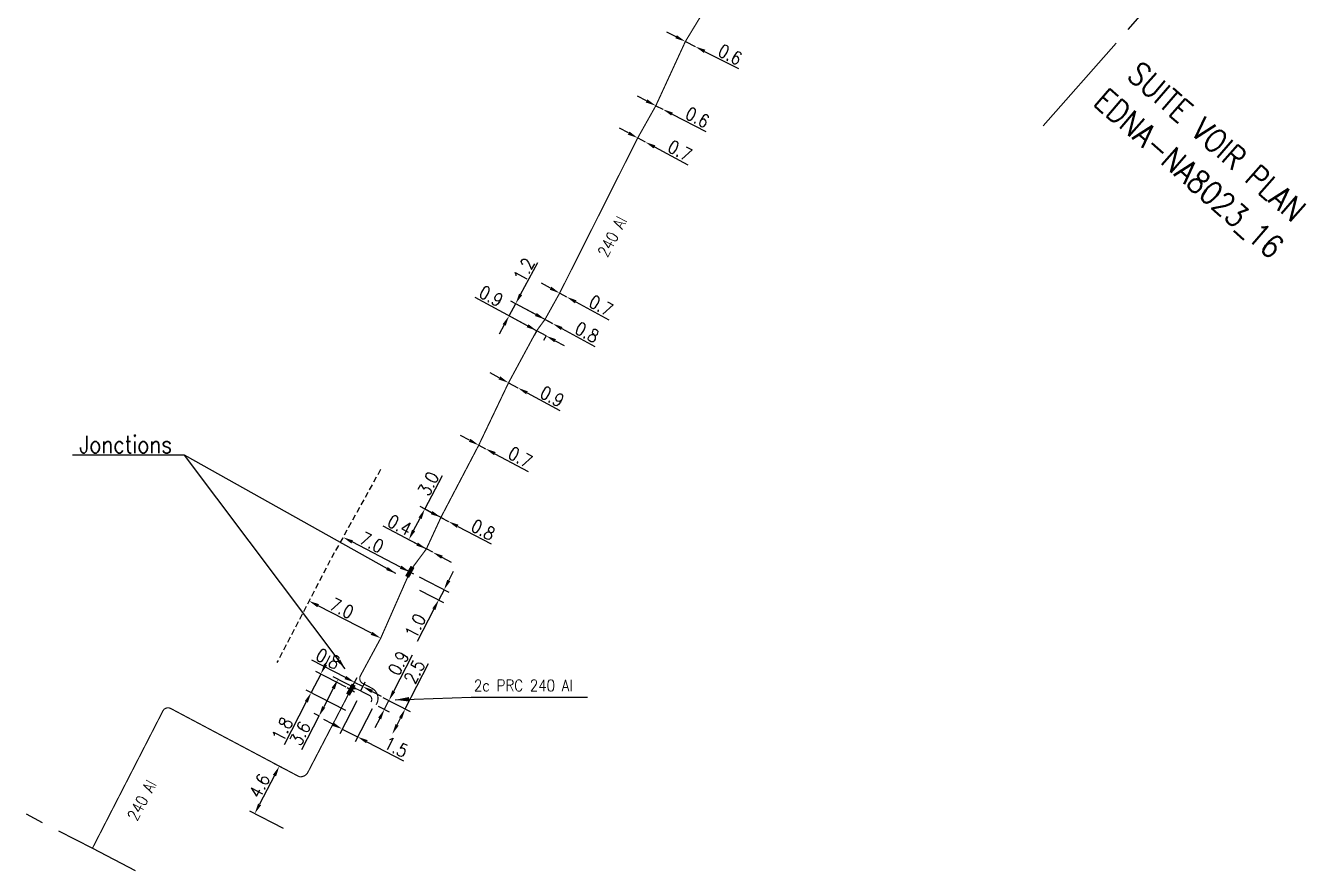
# Model space of a CAD drawing. Header units: millimetres. Extents: x 185000 to 186000, y 127000 to 128000.
# Drawn here: x 185652.6 to 185763.5, y 127286.8 to 127359.9 of the extents above; entities that cross this region are included whole.
import ezdxf
from ezdxf.enums import TextEntityAlignment as Align

# ---------------------------------------------------------------- set-up
doc = ezdxf.new("R2010")
doc.units = ezdxf.units.MM
doc.header["$PDMODE"] = 34
doc.linetypes.add('CENTER2', pattern=[28.575, 19.05, -3.175, 3.175, -3.175])
doc.linetypes.add('DASHED', pattern=[0.75, 0.5, -0.25])
doc.layers.get('0').update_dxf_attribs({"linetype": 'CONTINUOUS'})
doc.layers.get('DEFPOINTS').update_dxf_attribs({"linetype": 'CONTINUOUS'})
for name, color, linetype in [('M_120', 5, 'M_ST_13'), ('M_300', 7, 'CONTINUOUS'), ('M_930', 7, 'CONTINUOUS')]:
    doc.layers.add(name, color=color, linetype=linetype)
doc.styles.get("Standard").update_dxf_attribs({"font": 'romans.shx', "width": 0.85})
doc.linetypes.add('M_ST_13', pattern='A,5,-0.3,["oo",Standard,S=1.5,R=0,X=0,Y=-0.5],-3', length=8.3)
doc.dimstyles.get("Standard").update_dxf_attribs({"dimtxt": 1.5, "dimasz": 1.2, "dimexe": 0.625, "dimexo": 0.625, "dimgap": 0.25, "dimtad": 1, "dimdec": 1, "dimzin": 0, "dimdsep": 46, "dimtxsty": 'Standard', "dimcen": -0.5, "dimadec": 0, "dimazin": 0, "dimtfac": 1, "dimtdec": 1, "dimtmove": 0, "dimatfit": 3, "dimfxl": 0, "dimtolj": 1, "dimtzin": 0, "dimarcsym": 0})

# ---------------------------------------------------------------- blocks, each defined once
blk = doc.blocks.new('*D341')
at = {"layer": 'DEFPOINTS', "color": 0, "linetype": 'Continuous', "transparency": 16777216}
for p in [(185677.16, 127310.12), (185677.16, 127310.12), (185683.38, 127306.9)]:
    blk.add_point(p, dxfattribs=at)
at = {"layer": 'M_120', "color": 0, "linetype": 'Continuous', "lineweight": -2, "transparency": 16777216}
blk.add_line((185682.58, 127307.32), (185677.96, 127309.7), dxfattribs=at)
at = {"layer": 'M_120', "color": 0, "linetype": 'Continuous', "transparency": 16777216}
for points in [[(185678.03, 127309.84), (185677.89, 127309.57), (185677.16, 127310.12)], [(185682.65, 127307.45), (185682.51, 127307.18), (185683.38, 127306.9)]]:
    blk.add_solid(points, dxfattribs=at)
at = {"layer": 'M_120', "color": 0, "linetype": 'Continuous', "transparency": 16777216, "insert": (185680.01, 127309.49), "char_height": 1.125, "attachment_point": 5, "rotation": 332.6541}
blk.add_mtext('\\A1;7.0', dxfattribs=at)
blk = doc.blocks.new('*D342')
at = {"layer": 'DEFPOINTS', "color": 0, "linetype": 'Continuous', "transparency": 16777216}
for p in [(185680.11, 127315.64), (185680.11, 127315.64), (185685.9, 127312.64)]:
    blk.add_point(p, dxfattribs=at)
at = {"layer": 'M_120', "color": 0, "linetype": 'Continuous', "lineweight": -2, "transparency": 16777216}
for p, q in [((185685.1, 127313.05), (185680.91, 127315.23)), ((185685.69, 127312.22), (185685.69, 127312.22))]:
    blk.add_line(p, q, dxfattribs=at)
at = {"layer": 'M_120', "color": 0, "linetype": 'Continuous', "transparency": 16777216}
for points in [[(185680.98, 127315.36), (185680.84, 127315.1), (185680.11, 127315.64)], [(185685.17, 127313.18), (185685.03, 127312.92), (185685.9, 127312.63)]]:
    blk.add_solid(points, dxfattribs=at)
at = {"layer": 'M_120', "color": 0, "linetype": 'Continuous', "transparency": 16777216, "insert": (185682.61, 127315.19), "char_height": 1.125, "attachment_point": 5, "rotation": 332.5518}
blk.add_mtext('\\A1;7.0', dxfattribs=at)
blk = doc.blocks.new('*D343')
at = {"layer": 'DEFPOINTS', "color": 0, "linetype": 'Continuous', "transparency": 16777216}
for p in [(185681.52, 127301.89), (185682.85, 127301.2), (185680.04, 127299.03)]:
    blk.add_point(p, dxfattribs=at)
at = {"layer": 'M_120', "color": 0, "linetype": 'Continuous', "lineweight": -2, "transparency": 16777216}
for p, q in [((185681.3, 127301.47), (185679.83, 127298.62)), ((185682.63, 127300.78), (185681.16, 127297.93)), ((185679.24, 127299.45), (185678.44, 127299.86)), ((185680.04, 127299.03), (185681.38, 127298.35)), ((185682.18, 127297.93), (185685.36, 127296.29))]:
    blk.add_line(p, q, dxfattribs=at)
at = {"layer": 'M_120', "color": 0, "linetype": 'Continuous', "transparency": 16777216}
for points in [[(185679.31, 127299.58), (185679.17, 127299.31), (185680.04, 127299.03)], [(185682.24, 127298.07), (185682.11, 127297.8), (185681.38, 127298.35)]]:
    blk.add_solid(points, dxfattribs=at)
at = {"layer": 'M_120', "color": 0, "linetype": 'Continuous', "transparency": 16777216, "insert": (185684.7, 127297.47), "char_height": 1.125, "attachment_point": 5, "rotation": 332.6995}
blk.add_mtext('\\A1;1.5', dxfattribs=at)
blk = doc.blocks.new('*D344')
at = {"layer": 'DEFPOINTS', "color": 0, "linetype": 'Continuous', "transparency": 16777216}
for p in [(185683.14, 127301.99), (185682.75, 127301.23), (185683.7, 127300.74)]:
    blk.add_point(p, dxfattribs=at)
at = {"layer": 'M_120', "color": 0, "linetype": 'Continuous', "lineweight": -2, "transparency": 16777216}
for p, q in [((185684.5, 127302.3), (185686.12, 127305.44)), ((185683.56, 127301.77), (185684.51, 127301.28)), ((185683.17, 127301.01), (185684.12, 127300.53)), ((185683.7, 127300.74), (185684.09, 127301.5)), ((185683.29, 127299.94), (185682.88, 127299.14))]:
    blk.add_line(p, q, dxfattribs=at)
at = {"layer": 'M_120', "color": 0, "linetype": 'Continuous', "transparency": 16777216}
for points in [[(185684.37, 127302.37), (185684.63, 127302.23), (185684.09, 127301.5)], [(185683.15, 127300.01), (185683.42, 127299.87), (185683.7, 127300.74)]]:
    blk.add_solid(points, dxfattribs=at)
at = {"layer": 'M_120', "color": 0, "linetype": 'Continuous', "transparency": 16777216, "insert": (185684.92, 127304.74), "char_height": 1.125, "attachment_point": 5, "rotation": 62.7754}
blk.add_mtext('\\A1;0.9', dxfattribs=at)
blk = doc.blocks.new('*D345')
at = {"layer": 'DEFPOINTS', "color": 0, "linetype": 'Continuous', "transparency": 16777216}
for p in [(185677.35, 127302.18), (185680.79, 127302.43), (185680.77, 127300.41)]:
    blk.add_point(p, dxfattribs=at)
at = {"layer": 'M_120', "color": 0, "linetype": 'Continuous', "lineweight": -2, "transparency": 16777216}
for p, q in [((185678.59, 127304.59), (185679.01, 127305.39)), ((185678.18, 127303.79), (185677.35, 127302.18)), ((185680.38, 127302.65), (185677.76, 127304)), ((185680.35, 127300.63), (185676.93, 127302.4)), ((185676.93, 127301.39), (185675, 127297.66))]:
    blk.add_line(p, q, dxfattribs=at)
at = {"layer": 'M_120', "color": 0, "linetype": 'Continuous', "transparency": 16777216}
for points in [[(185678.46, 127304.66), (185678.73, 127304.52), (185678.18, 127303.79)], [(185676.8, 127301.45), (185677.07, 127301.32), (185677.35, 127302.18)]]:
    blk.add_solid(points, dxfattribs=at)
at = {"layer": 'M_120', "color": 0, "linetype": 'Continuous', "transparency": 16777216, "insert": (185674.85, 127299), "char_height": 1.125, "attachment_point": 5, "rotation": 62.6085}
blk.add_mtext('\\A1;1.8', dxfattribs=at)
blk = doc.blocks.new('*D346')
at = {"layer": 'DEFPOINTS', "color": 0, "linetype": 'Continuous', "transparency": 16777216}
for p in [(185681.83, 127302.7), (185680.79, 127302.44), (185681.43, 127301.94)]:
    blk.add_point(p, dxfattribs=at)
at = {"layer": 'M_120', "color": 0, "linetype": 'Continuous', "lineweight": -2, "transparency": 16777216}
for p, q in [((185680.32, 127303.48), (185677.41, 127304.99)), ((185681, 127302.85), (185681.33, 127303.49)), ((185681.83, 127302.7), (185681.12, 127303.07)), ((185681.65, 127302.35), (185682.04, 127303.12)), ((185682.63, 127302.29), (185683.43, 127301.87))]:
    blk.add_line(p, q, dxfattribs=at)
at = {"layer": 'M_120', "color": 0, "linetype": 'Continuous', "transparency": 16777216}
for points in [[(185680.39, 127303.62), (185680.25, 127303.35), (185681.12, 127303.07)], [(185682.7, 127302.42), (185682.56, 127302.15), (185681.83, 127302.7)]]:
    blk.add_solid(points, dxfattribs=at)
at = {"layer": 'M_120', "color": 0, "linetype": 'Continuous', "transparency": 16777216, "insert": (185678.81, 127305.11), "char_height": 1.125, "attachment_point": 5, "rotation": 332.6085}
blk.add_mtext('\\A1;0.8', dxfattribs=at)
blk = doc.blocks.new('*D347')
at = {"layer": 'DEFPOINTS', "color": 0, "linetype": 'Continuous', "transparency": 16777216}
for p in [(185681.65, 127302.32), (185678.03, 127300.15), (185678.48, 127299.92)]:
    blk.add_point(p, dxfattribs=at)
at = {"layer": 'M_120', "color": 0, "linetype": 'Continuous', "lineweight": -2, "transparency": 16777216}
for p, q in [((185681.23, 127302.53), (185679.26, 127303.55)), ((185679.27, 127302.54), (185678.45, 127300.95)), ((185678.03, 127300.15), (185676.52, 127297.24)), ((185678.07, 127300.14), (185677.62, 127300.37))]:
    blk.add_line(p, q, dxfattribs=at)
at = {"layer": 'M_120', "color": 0, "linetype": 'Continuous', "transparency": 16777216}
for points in [[(185679.13, 127302.61), (185679.4, 127302.47), (185679.68, 127303.34)], [(185678.31, 127301.02), (185678.58, 127300.88), (185678.03, 127300.15)]]:
    blk.add_solid(points, dxfattribs=at)
at = {"layer": 'M_120', "color": 0, "linetype": 'Continuous', "transparency": 16777216, "insert": (185676.4, 127298.64), "char_height": 1.125, "attachment_point": 5, "rotation": 62.6085}
blk.add_mtext('\\A1;3.6', dxfattribs=at)
blk = doc.blocks.new('*D348')
at = {"layer": 'DEFPOINTS', "color": 0, "linetype": 'Continuous', "transparency": 16777216}
for p in [(185683.14, 127301.99), (185684.38, 127298.59), (185684.38, 127298.59)]:
    blk.add_point(p, dxfattribs=at)
at = {"layer": 'M_120', "color": 0, "linetype": 'Continuous', "lineweight": -2, "transparency": 16777216}
for p, q in [((185685.5, 127300.77), (185687.52, 127304.7)), ((185683.56, 127301.77), (185685.92, 127300.56)), ((185684.79, 127299.39), (185685.09, 127299.97))]:
    blk.add_line(p, q, dxfattribs=at)
at = {"layer": 'M_120', "color": 0, "linetype": 'Continuous', "transparency": 16777216}
for points in [[(185684.96, 127300.04), (185685.22, 127299.9), (185685.5, 127300.77)], [(185684.66, 127299.46), (185684.93, 127299.32), (185684.38, 127298.59)]]:
    blk.add_solid(points, dxfattribs=at)
at = {"layer": 'M_120', "color": 0, "linetype": 'Continuous', "transparency": 16777216, "insert": (185686.31, 127303.99), "char_height": 1.125, "attachment_point": 5, "rotation": 62.7754}
blk.add_mtext('\\A1;2.5', dxfattribs=at)
blk = doc.blocks.new('*D349')
at = {"layer": 'DEFPOINTS', "color": 0, "linetype": 'Continuous', "transparency": 16777216}
for p in [(185686.31, 127312.42), (185686.33, 127311.28), (185688.4, 127310.21)]:
    blk.add_point(p, dxfattribs=at)
at = {"layer": 'M_120', "color": 0, "linetype": 'Continuous', "lineweight": -2, "transparency": 16777216}
for p, q in [((185689.27, 127311.89), (185689.69, 127312.69)), ((185686.72, 127312.2), (185689.27, 127310.88)), ((185686.75, 127311.06), (185688.81, 127309.99)), ((185688.86, 127311.09), (185688.4, 127310.21)), ((185687.98, 127309.41), (185686.53, 127306.62))]:
    blk.add_line(p, q, dxfattribs=at)
at = {"layer": 'M_120', "color": 0, "linetype": 'Continuous', "transparency": 16777216}
for points in [[(185689.14, 127311.96), (185689.41, 127311.82), (185688.86, 127311.09)], [(185687.85, 127309.48), (185688.11, 127309.34), (185688.4, 127310.21)]]:
    blk.add_solid(points, dxfattribs=at)
at = {"layer": 'M_120', "color": 0, "linetype": 'Continuous', "transparency": 16777216, "insert": (185686.38, 127307.96), "char_height": 1.125, "attachment_point": 5, "rotation": 62.5176}
blk.add_mtext('\\A1;1.0', dxfattribs=at)
blk = doc.blocks.new('M_300_04')
at = {"color": 0, "linetype": 'Continuous'}
blk.add_line((0, 0.375), (0, -0.375), dxfattribs=at)
blk.add_solid([(-0.5, 0.1875), (-0.5, -0.1875), (0.5, 0.1875), (0.5, -0.1875)], dxfattribs=at)
at = {"color": 0, "linetype": 'Continuous', "width": 0.75, "flags": 3}
for tag, p in [('DEF_LEG', (0, -5)), ('DEF_COUP', (0, -7.5)), ('DEF_TYPE', (0, -10))]:
    blk.add_attdef(tag, text='', height=1.2, dxfattribs=at).set_placement(p, align=Align.MIDDLE)
blk = doc.blocks.new('*D351')
at = {"layer": 'DEFPOINTS', "color": 0, "linetype": 'Continuous', "transparency": 16777216}
for p in [(185705.64, 127350.21), (185706.3, 127349.86), (185706.3, 127349.86)]:
    blk.add_point(p, dxfattribs=at)
at = {"layer": 'M_120', "color": 0, "linetype": 'Continuous', "lineweight": -2, "transparency": 16777216}
for p, q in [((185704.85, 127350.64), (185704.05, 127351.06)), ((185705.64, 127350.21), (185706.3, 127349.86)), ((185707.09, 127349.43), (185709.98, 127347.88))]:
    blk.add_line(p, q, dxfattribs=at)
at = {"layer": 'M_120', "color": 0, "linetype": 'Continuous', "transparency": 16777216}
for points in [[(185704.92, 127350.77), (185704.78, 127350.5), (185705.64, 127350.21)], [(185707.17, 127349.56), (185707.02, 127349.3), (185706.3, 127349.86)]]:
    blk.add_solid(points, dxfattribs=at)
at = {"layer": 'M_120', "color": 0, "linetype": 'Continuous', "transparency": 16777216, "insert": (185709.29, 127349.11), "char_height": 1.125, "attachment_point": 5, "rotation": 331.8121}
blk.add_mtext('\\A1;0.7', dxfattribs=at)
blk = doc.blocks.new('*D352')
at = {"layer": 'DEFPOINTS', "color": 0, "linetype": 'Continuous', "transparency": 16777216}
for p in [(185709.77, 127358.56), (185710.63, 127358.12), (185710.63, 127358.12)]:
    blk.add_point(p, dxfattribs=at)
at = {"layer": 'M_120', "color": 0, "linetype": 'Continuous', "lineweight": -2, "transparency": 16777216}
for p, q in [((185708.97, 127358.97), (185708.17, 127359.38)), ((185709.77, 127358.56), (185710.63, 127358.12)), ((185711.43, 127357.71), (185714.36, 127356.23))]:
    blk.add_line(p, q, dxfattribs=at)
at = {"layer": 'M_120', "color": 0, "linetype": 'Continuous', "transparency": 16777216}
for points in [[(185709.04, 127359.1), (185708.9, 127358.84), (185709.77, 127358.56)], [(185711.5, 127357.85), (185711.37, 127357.58), (185710.63, 127358.12)]]:
    blk.add_solid(points, dxfattribs=at)
at = {"layer": 'M_120', "color": 0, "linetype": 'Continuous', "transparency": 16777216, "insert": (185713.64, 127357.43), "char_height": 1.125, "attachment_point": 5, "rotation": 333.0043}
blk.add_mtext('\\A1;0.6', dxfattribs=at)
blk = doc.blocks.new('*D354')
at = {"layer": 'DEFPOINTS', "color": 0, "linetype": 'Continuous', "transparency": 16777216}
for p in [(185707.21, 127353), (185707.82, 127352.69), (185707.82, 127352.69)]:
    blk.add_point(p, dxfattribs=at)
at = {"layer": 'M_120', "color": 0, "linetype": 'Continuous', "lineweight": -2, "transparency": 16777216}
for p, q in [((185706.41, 127353.42), (185705.61, 127353.83)), ((185706.99, 127352.59), (185706.99, 127352.59)), ((185707.21, 127353), (185707.82, 127352.69)), ((185707.61, 127352.27), (185707.61, 127352.27)), ((185708.62, 127352.28), (185711.54, 127350.78))]:
    blk.add_line(p, q, dxfattribs=at)
at = {"layer": 'M_120', "color": 0, "linetype": 'Continuous', "transparency": 16777216}
for points in [[(185706.48, 127353.55), (185706.34, 127353.28), (185707.21, 127353)], [(185708.69, 127352.41), (185708.55, 127352.15), (185707.82, 127352.69)]]:
    blk.add_solid(points, dxfattribs=at)
at = {"layer": 'M_120', "color": 0, "linetype": 'Continuous', "transparency": 16777216, "insert": (185710.82, 127351.99), "char_height": 1.125, "attachment_point": 5, "rotation": 332.7899}
blk.add_mtext('\\A1;0.6', dxfattribs=at)
blk = doc.blocks.new('*D355')
at = {"layer": 'DEFPOINTS', "color": 0, "linetype": 'Continuous', "transparency": 16777216}
for p in [(185687.2, 127318.08), (185689.22, 127317.01), (185687.84, 127314.35)]:
    blk.add_point(p, dxfattribs=at)
at = {"layer": 'M_120', "color": 0, "linetype": 'Continuous', "lineweight": -2, "transparency": 16777216}
for p, q in [((185687.2, 127318.08), (185688.73, 127320.98)), ((185688.81, 127317.23), (185686.79, 127318.29)), ((185686.23, 127316.22), (185686.79, 127317.28)), ((185687.43, 127314.57), (185685.39, 127315.64))]:
    blk.add_line(p, q, dxfattribs=at)
at = {"layer": 'M_120', "color": 0, "linetype": 'Continuous', "transparency": 16777216}
for points in [[(185686.65, 127317.35), (185686.92, 127317.21), (185687.2, 127318.08)], [(185686.09, 127316.29), (185686.36, 127316.15), (185685.81, 127315.42)]]:
    blk.add_solid(points, dxfattribs=at)
at = {"layer": 'M_120', "color": 0, "linetype": 'Continuous', "transparency": 16777216, "insert": (185687.51, 127320.27), "char_height": 1.125, "attachment_point": 5, "rotation": 62.2613}
blk.add_mtext('\\A1;3.0', dxfattribs=at)
blk = doc.blocks.new('*D356')
at = {"layer": 'DEFPOINTS', "color": 0, "linetype": 'Continuous', "transparency": 16777216}
for p in [(185687.33, 127314.62), (185687.89, 127314.33), (185687.89, 127314.33)]:
    blk.add_point(p, dxfattribs=at)
at = {"layer": 'M_120', "color": 0, "linetype": 'Continuous', "lineweight": -2, "transparency": 16777216}
for p, q in [((185686.53, 127315.04), (185683.59, 127316.59)), ((185687.89, 127314.33), (185687.33, 127314.62)), ((185688.68, 127313.91), (185689.48, 127313.49))]:
    blk.add_line(p, q, dxfattribs=at)
at = {"layer": 'M_120', "color": 0, "linetype": 'Continuous', "transparency": 16777216}
for points in [[(185686.6, 127315.17), (185686.46, 127314.91), (185687.33, 127314.62)], [(185688.75, 127314.04), (185688.61, 127313.78), (185687.89, 127314.33)]]:
    blk.add_solid(points, dxfattribs=at)
at = {"layer": 'M_120', "color": 0, "linetype": 'Continuous', "transparency": 16777216, "insert": (185685.01, 127316.69), "char_height": 1.125, "attachment_point": 5, "rotation": 332.2613}
blk.add_mtext('\\A1;0.4', dxfattribs=at)
blk = doc.blocks.new('*D357')
at = {"layer": 'DEFPOINTS', "color": 0, "linetype": 'Continuous', "transparency": 16777216}
for p in [(185675.36, 127295.4), (185672.47, 127291.71), (185675.37, 127290.2)]:
    blk.add_point(p, dxfattribs=at)
at = {"layer": 'M_120', "color": 0, "linetype": 'Continuous', "lineweight": -2, "transparency": 16777216}
for p, q in [((185674.18, 127295), (185672.88, 127292.51)), ((185674.95, 127295.61), (185674.18, 127296.01)), ((185674.96, 127290.42), (185672.05, 127291.93))]:
    blk.add_line(p, q, dxfattribs=at)
at = {"layer": 'M_120', "color": 0, "linetype": 'Continuous', "transparency": 16777216}
for points in [[(185674.04, 127295.07), (185674.31, 127294.93), (185674.59, 127295.8)], [(185672.75, 127292.58), (185673.02, 127292.44), (185672.47, 127291.71)]]:
    blk.add_solid(points, dxfattribs=at)
at = {"layer": 'M_120', "color": 0, "linetype": 'Continuous', "transparency": 16777216, "insert": (185672.87, 127294.11), "char_height": 1.125, "attachment_point": 5, "rotation": 62.5203}
blk.add_mtext('\\A1;4.6', dxfattribs=at)
blk = doc.blocks.new('*D360')
at = {"layer": 'DEFPOINTS', "color": 0, "linetype": 'Continuous', "transparency": 16777216}
for p in [(185697.61, 127334.5), (185698.27, 127334.14), (185698.27, 127334.14)]:
    blk.add_point(p, dxfattribs=at)
at = {"layer": 'M_120', "color": 0, "linetype": 'Continuous', "lineweight": -2, "transparency": 16777216}
for p, q in [((185696.81, 127334.92), (185696.02, 127335.35)), ((185697.61, 127334.5), (185698.27, 127334.14)), ((185699.06, 127333.71), (185701.94, 127332.15))]:
    blk.add_line(p, q, dxfattribs=at)
at = {"layer": 'M_120', "color": 0, "linetype": 'Continuous', "transparency": 16777216}
for points in [[(185696.89, 127335.06), (185696.74, 127334.79), (185697.61, 127334.5)], [(185699.13, 127333.84), (185698.99, 127333.58), (185698.27, 127334.14)]]:
    blk.add_solid(points, dxfattribs=at)
at = {"layer": 'M_120', "color": 0, "linetype": 'Continuous', "transparency": 16777216, "insert": (185701.25, 127333.38), "char_height": 1.125, "attachment_point": 5, "rotation": 331.6134}
blk.add_mtext('\\A1;0.8', dxfattribs=at)
blk = doc.blocks.new('*D361')
at = {"layer": 'DEFPOINTS', "color": 0, "linetype": 'Continuous', "transparency": 16777216}
for p in [(185694.45, 127329.01), (185695.26, 127328.57), (185695.26, 127328.57)]:
    blk.add_point(p, dxfattribs=at)
at = {"layer": 'M_120', "color": 0, "linetype": 'Continuous', "lineweight": -2, "transparency": 16777216}
for p, q in [((185693.65, 127329.43), (185692.86, 127329.86)), ((185694.22, 127328.59), (185694.22, 127328.59)), ((185694.45, 127329.01), (185695.26, 127328.57)), ((185696.05, 127328.14), (185698.89, 127326.6))]:
    blk.add_line(p, q, dxfattribs=at)
at = {"layer": 'M_120', "color": 0, "linetype": 'Continuous', "transparency": 16777216}
for points in [[(185693.73, 127329.57), (185693.58, 127329.3), (185694.45, 127329.01)], [(185696.12, 127328.27), (185695.98, 127328.01), (185695.26, 127328.57)]]:
    blk.add_solid(points, dxfattribs=at)
at = {"layer": 'M_120', "color": 0, "linetype": 'Continuous', "transparency": 16777216, "insert": (185698.22, 127327.82), "char_height": 1.125, "attachment_point": 5, "rotation": 331.6134}
blk.add_mtext('\\A1;0.9', dxfattribs=at)
blk = doc.blocks.new('*D362')
at = {"layer": 'DEFPOINTS', "color": 0, "linetype": 'Continuous', "transparency": 16777216}
for p in [(185695.07, 127335.87), (185698.27, 127334.14), (185696.88, 127333.52)]:
    blk.add_point(p, dxfattribs=at)
at = {"layer": 'M_120', "color": 0, "linetype": 'Continuous', "lineweight": -2, "transparency": 16777216}
for p, q in [((185695.5, 127336.66), (185696.99, 127339.42)), ((185698.27, 127334.14), (185694.66, 127336.09)), ((185696.88, 127333.52), (185694.08, 127335.03)), ((185694.5, 127334.81), (185695.07, 127335.87)), ((185694.07, 127334.02), (185693.64, 127333.23))]:
    blk.add_line(p, q, dxfattribs=at)
at = {"layer": 'M_120', "color": 0, "linetype": 'Continuous', "transparency": 16777216}
for points in [[(185695.36, 127336.73), (185695.63, 127336.59), (185695.07, 127335.87)], [(185693.94, 127334.09), (185694.2, 127333.95), (185694.5, 127334.81)]]:
    blk.add_solid(points, dxfattribs=at)
at = {"layer": 'M_120', "color": 0, "linetype": 'Continuous', "transparency": 16777216, "insert": (185695.8, 127338.79), "char_height": 1.125, "attachment_point": 5, "rotation": 61.6134}
blk.add_mtext('\\A1;1.2', dxfattribs=at)
blk = doc.blocks.new('*D363')
at = {"layer": 'DEFPOINTS', "color": 0, "linetype": 'Continuous', "transparency": 16777216}
for p in [(185696.89, 127333.52), (185696.89, 127333.52), (185697.7, 127333.08)]:
    blk.add_point(p, dxfattribs=at)
at = {"layer": 'M_120', "color": 0, "linetype": 'Continuous', "lineweight": -2, "transparency": 16777216}
for p, q in [((185696.09, 127333.95), (185691.55, 127336.4)), ((185696.89, 127333.52), (185696.66, 127333.11)), ((185697.7, 127333.08), (185696.89, 127333.52)), ((185697.7, 127333.08), (185697.47, 127332.67)), ((185698.49, 127332.65), (185699.28, 127332.23))]:
    blk.add_line(p, q, dxfattribs=at)
at = {"layer": 'M_120', "color": 0, "linetype": 'Continuous', "transparency": 16777216}
for points in [[(185696.17, 127334.08), (185696.02, 127333.82), (185696.89, 127333.52)], [(185698.56, 127332.79), (185698.42, 127332.52), (185697.7, 127333.08)]]:
    blk.add_solid(points, dxfattribs=at)
at = {"layer": 'M_120', "color": 0, "linetype": 'Continuous', "transparency": 16777216, "insert": (185692.94, 127336.51), "char_height": 1.125, "attachment_point": 5, "rotation": 331.6134}
blk.add_mtext('\\A1;0.9', dxfattribs=at)
blk = doc.blocks.new('*D364')
at = {"layer": 'DEFPOINTS', "color": 0, "linetype": 'Continuous', "transparency": 16777216}
for p in [(185698.88, 127336.77), (185699.48, 127336.45), (185699.48, 127336.45)]:
    blk.add_point(p, dxfattribs=at)
at = {"layer": 'M_120', "color": 0, "linetype": 'Continuous', "lineweight": -2, "transparency": 16777216}
for p, q in [((185698.09, 127337.2), (185697.3, 127337.63)), ((185698.88, 127336.77), (185699.48, 127336.45)), ((185700.27, 127336.02), (185703.15, 127334.46))]:
    blk.add_line(p, q, dxfattribs=at)
at = {"layer": 'M_120', "color": 0, "linetype": 'Continuous', "transparency": 16777216}
for points in [[(185698.16, 127337.33), (185698.02, 127337.07), (185698.88, 127336.77)], [(185700.34, 127336.15), (185700.2, 127335.89), (185699.48, 127336.45)]]:
    blk.add_solid(points, dxfattribs=at)
at = {"layer": 'M_120', "color": 0, "linetype": 'Continuous', "transparency": 16777216, "insert": (185702.46, 127335.69), "char_height": 1.125, "attachment_point": 5, "rotation": 331.6134}
blk.add_mtext('\\A1;0.7', dxfattribs=at)
blk = doc.blocks.new('*D365')
at = {"layer": 'DEFPOINTS', "color": 0, "linetype": 'Continuous', "transparency": 16777216}
for p in [(185691.87, 127323.61), (185692.46, 127323.3), (185692.46, 127323.3)]:
    blk.add_point(p, dxfattribs=at)
at = {"layer": 'M_120', "color": 0, "linetype": 'Continuous', "lineweight": -2, "transparency": 16777216}
for p, q in [((185691.08, 127324.03), (185690.28, 127324.45)), ((185691.87, 127323.61), (185692.46, 127323.3)), ((185693.26, 127322.87), (185696.16, 127321.34))]:
    blk.add_line(p, q, dxfattribs=at)
at = {"layer": 'M_120', "color": 0, "linetype": 'Continuous', "transparency": 16777216}
for points in [[(185691.15, 127324.16), (185691.01, 127323.9), (185691.87, 127323.61)], [(185693.33, 127323.01), (185693.19, 127322.74), (185692.46, 127323.3)]]:
    blk.add_solid(points, dxfattribs=at)
at = {"layer": 'M_120', "color": 0, "linetype": 'Continuous', "transparency": 16777216, "insert": (185695.46, 127322.56), "char_height": 1.125, "attachment_point": 5, "rotation": 332.0907}
blk.add_mtext('\\A1;0.7', dxfattribs=at)
blk = doc.blocks.new('*D366')
at = {"layer": 'DEFPOINTS', "color": 0, "linetype": 'Continuous', "transparency": 16777216}
for p in [(185688.59, 127317.35), (185689.25, 127317), (185689.25, 127317)]:
    blk.add_point(p, dxfattribs=at)
at = {"layer": 'M_120', "color": 0, "linetype": 'Continuous', "lineweight": -2, "transparency": 16777216}
for p, q in [((185687.79, 127317.76), (185686.99, 127318.18)), ((185688.59, 127317.35), (185689.25, 127317)), ((185690.05, 127316.58), (185692.96, 127315.07))]:
    blk.add_line(p, q, dxfattribs=at)
at = {"layer": 'M_120', "color": 0, "linetype": 'Continuous', "transparency": 16777216}
for points in [[(185687.86, 127317.9), (185687.72, 127317.63), (185688.59, 127317.35)], [(185690.12, 127316.72), (185689.98, 127316.45), (185689.25, 127317)]]:
    blk.add_solid(points, dxfattribs=at)
at = {"layer": 'M_120', "color": 0, "linetype": 'Continuous', "transparency": 16777216, "insert": (185692.25, 127316.28), "char_height": 1.125, "attachment_point": 5, "rotation": 332.4314}
blk.add_mtext('\\A1;0.8', dxfattribs=at)

msp = doc.modelspace()

# ---------------------------------------------------------------- linework, layer by layer
at = {"layer": 'M_120', "const_width": 0.1}
for points in [[(185682.98, 127301.13), (185683.03, 127301.22, 0.413593), (185682.6, 127302.57), (185681.83, 127302.97, -0.419643), (185681.62, 127303.65), (185683.38, 127306.9), (185685.95, 127312.73, -0.048817), (185685.99, 127312.82), (185687.33, 127314.62), (185687.33, 127314.62), (185688.59, 127317.35), (185691.87, 127323.61), (185694.45, 127329.01), (185696.89, 127333.52), (185697.61, 127334.5), (185698.87, 127336.76), (185705.64, 127350.21), (185705.64, 127350.21), (185705.64, 127350.21), (185707.21, 127353), (185709.77, 127358.56), (185712.64, 127363.28)], [(185682.54, 127301.36), (185682.56, 127301.42, 0.410726), (185682.39, 127301.95), (185681.36, 127302.47, 0.411601), (185680.69, 127302.25), (185679.98, 127300.88), (185677.03, 127295.21, -0.277305), (185676.32, 127294.9), (185665.18, 127300.81, 0.415913), (185664.51, 127300.6), (185658.4, 127288.7)]]:
    msp.add_lwpolyline(points, format="xyb", dxfattribs=at)
at = {"layer": 'M_120', "color": 7, "linetype": 'DASHED', "flags": 128}
msp.add_lwpolyline([(185683.36, 127321.49), (185678.97, 127313.59), (185674.39, 127304.8)], dxfattribs=at)
at = {"layer": 'M_930', "linetype": 'CENTER2', "ltscale": 0.5, "flags": 128}
for points in [[(185740.78, 127351.26), (185753.25, 127365.41), (185757.52, 127370.26)], [(185630.09, 127303.34), (185658.4, 127288.7), (185662.1, 127286.79)]]:
    msp.add_lwpolyline(points, dxfattribs=at)

# ---------------------------------------------------------------- block references
at = {"layer": 'M_300'}
for p, rotation in [((185685.9, 127312.64), 62.14113567652019), ((185680.79, 127302.44), 60.29460930258106)]:
    msp.add_blockref('M_300_04', p, dxfattribs=dict(at, rotation=rotation))

# ---------------------------------------------------------------- texts
at = {"layer": 'M_120', "linetype": 'Continuous', "char_height": 1, "attachment_point": 1, "rotation": 61.8676}
for insert in [(185702.12, 127340.27), (185661.37, 127291.46)]:
    msp.add_mtext('240 Al', dxfattribs=dict(at, insert=insert))
at = {"layer": 'M_120', "linetype": 'Continuous', "insert": (185691.45, 127302.8), "char_height": 1, "attachment_point": 4}
msp.add_mtext('2c PRC 240 Al', dxfattribs=at)
at = {"layer": 'M_300', "insert": (185665.3, 127322.92), "char_height": 1.5, "attachment_point": 9}
msp.add_mtext('\\A1;Jonctions', dxfattribs=at)
at = {"layer": 'M_930', "width": 0.85}
for s, p in [('SUITE VOIR PLAN', (185755.15, 127349.13)), ('EDNA-NA8023_16', (185752.75, 127346.39))]:
    msp.add_text(s, height=2, rotation=318.8306, dxfattribs=at).set_placement(p, align=Align.CENTER)

# ---------------------------------------------------------------- dimensions: what is measured, and where the dimension line sits
at = {"layer": 'M_120', "linetype": 'Continuous'}
for base, p1, p2, angle, text, picture, middle in [((185710.63, 127358.12), (185709.77, 127358.56), (185710.63, 127358.12), 153.0043, '0.6', '*D352', (185713.3, 127356.77)), ((185707.82, 127352.69), (185707.21, 127353), (185707.82, 127352.69), 152.7899, '0.6', '*D354', (185710.48, 127351.32)), ((185687.89, 127314.33), (185687.33, 127314.62), (185687.89, 127314.33), 152.2613, '0.4', '*D356', (185684.66, 127316.02)), ((185680.11, 127315.64), (185685.9, 127312.64), (185680.11, 127315.64), 332.5518, '7.0', '*D342', (185682.26, 127314.52))]:
    dim = msp.add_linear_dim(base=base, p1=p1, p2=p2, angle=angle, text=text, dimstyle='Standard', override={"dimscale": 0.75}, dxfattribs=at)
    dim.commit()
    dim.dimension.update_dxf_attribs({"geometry": picture, "text_midpoint": middle, "dimtype": 160})
for base, p1, p2, angle, override, picture, middle in [((185706.3, 127349.86), (185705.64, 127350.21), (185706.3, 127349.86), 151.8121, {"dimscale": 0.75}, '*D351', (185708.94, 127348.44)), ((185695.07, 127335.87), (185696.88, 127333.52), (185698.27, 127334.14), 241.6134, {"dimscale": 0.75, "dimexo": 0}, '*D362', (185696.46, 127338.44)), ((185696.89, 127333.52), (185697.7, 127333.08), (185696.89, 127333.52), 331.6134, {"dimscale": 0.75, "dimexo": 0}, '*D363', (185692.58, 127335.85)), ((185699.48, 127336.45), (185698.88, 127336.77), (185699.48, 127336.45), 151.6134, {"dimscale": 0.75}, '*D364', (185702.11, 127335.03)), ((185698.27, 127334.14), (185697.61, 127334.5), (185698.27, 127334.14), 151.6134, {"dimscale": 0.75}, '*D360', (185700.9, 127332.72)), ((185695.26, 127328.57), (185694.45, 127329.01), (185695.26, 127328.57), 151.6134, {"dimscale": 0.75}, '*D361', (185697.87, 127327.16)), ((185692.46, 127323.3), (185691.87, 127323.61), (185692.46, 127323.3), 152.0907, {"dimscale": 0.75}, '*D365', (185695.1, 127321.9)), ((185687.2, 127318.08), (185687.84, 127314.35), (185689.22, 127317.01), 242.2613, {"dimscale": 0.75}, '*D355', (185688.18, 127319.93)), ((185689.2513, 127317.0003), (185688.5864, 127317.3474), (185689.2513, 127317.0003), 152.4314, {"dimscale": 0.75}, '*D366', (185691.9011, 127315.6168)), ((185688.4, 127310.21), (185686.31, 127312.42), (185686.33, 127311.28), 62.5176, {"dimscale": 0.75}, '*D349', (185687.05, 127307.61)), ((185677.16, 127310.12), (185683.38, 127306.9), (185677.16, 127310.12), 332.6541, {"dimscale": 0.75}, '*D341', (185679.66, 127308.83)), ((185681.83, 127302.7), (185680.79, 127302.44), (185681.43, 127301.94), 152.6085, {"dimscale": 0.75}, '*D346', (185678.46, 127304.45)), ((185683.7, 127300.74), (185683.14, 127301.99), (185682.75, 127301.23), 62.7754, {"dimscale": 0.75}, '*D344', (185685.58, 127304.4)), ((185677.35, 127302.18), (185680.79, 127302.43), (185680.77, 127300.41), 62.6085, {"dimscale": 0.75}, '*D345', (185675.52, 127298.65)), ((185684.38, 127298.59), (185683.14, 127301.99), (185684.38, 127298.59), 62.7754, {"dimscale": 0.75}, '*D348', (185686.98, 127303.64)), ((185678.03, 127300.15), (185681.65, 127302.32), (185678.48, 127299.92), 62.6085, {"dimscale": 0.75}, '*D347', (185677.07, 127298.3)), ((185680.04, 127299.03), (185682.85, 127301.2), (185681.52, 127301.89), 332.6995, {"dimscale": 0.75}, '*D343', (185684.36, 127296.81)), ((185672.47, 127291.71), (185675.36, 127295.4), (185675.37, 127290.2), 62.5203, {"dimscale": 0.75}, '*D357', (185673.53, 127293.76))]:
    dim = msp.add_linear_dim(base=base, p1=p1, p2=p2, angle=angle, dimstyle='Standard', override=override, dxfattribs=at)
    dim.commit()
    dim.dimension.update_dxf_attribs({"geometry": picture, "text_midpoint": middle, "dimtype": 160})

# ---------------------------------------------------------------- leaders
at = {"layer": 'M_120', "linetype": 'Continuous', "annotation_type": 0, "has_hookline": 1, "hookline_direction": 0, "text_width": 9.84}
msp.add_leader([(185684.63, 127301.56), (185691.2, 127301.8)], dimstyle='Standard', dxfattribs=at)
at = {"layer": 'M_300', "annotation_type": 0, "has_hookline": 1, "hookline_direction": 1, "text_width": 8.62}
msp.add_leader([(185684.7, 127312.49), (185666.38, 127322.74), (185665.48, 127322.74)], dimstyle='Standard', override={"dimscale": 0.75}, dxfattribs=at)
at = {"layer": 'M_300'}
msp.add_leader([(185680.3, 127304.23), (185666.38, 127322.74)], dimstyle='Standard', override={"dimscale": 0.75}, dxfattribs=at)

doc.saveas('drawing.dxf')
